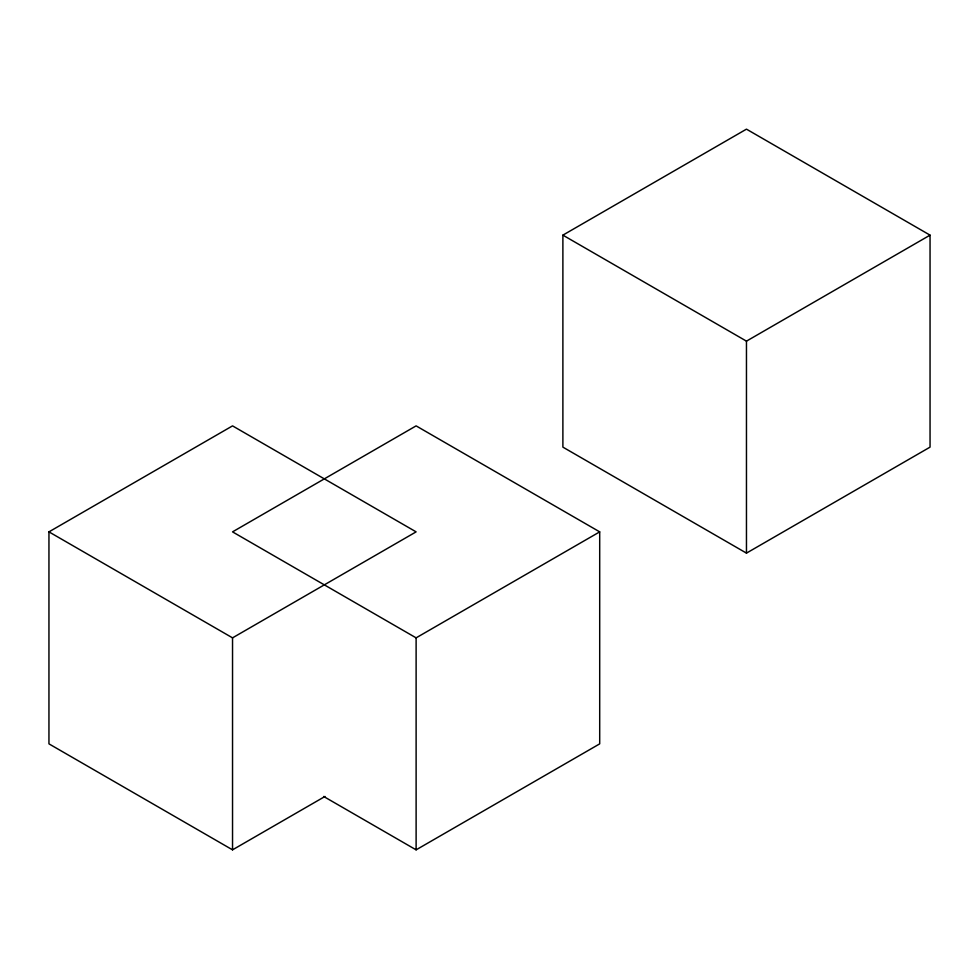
<?xml version="1.0" encoding="UTF-8"?>
<svg xmlns="http://www.w3.org/2000/svg" width="979" height="979" viewBox="0 0 979 979"><rect width="100%" height="100%" fill="white"/><g stroke="black" fill="none" stroke-linecap="round" stroke-linejoin="round"><path stroke-width="1.47" d="M48.95 531.866L232.537 425.877L416.112 531.866L232.537 637.855L48.95 531.866L48.95 743.856L232.537 849.845L324.979 796.465M562.888 235.144L746.463 129.155L930.05 235.144L930.05 447.134L746.463 553.123L562.888 447.134L562.888 235.144L746.463 341.145L930.05 235.144M599.699 531.866L416.112 425.877L232.537 531.866L416.112 637.855L599.699 531.866L599.699 743.856L416.112 849.845L323.657 796.465M746.463 341.145L746.463 553.123M416.112 637.855L416.112 849.845M232.537 637.855L232.537 849.845"/></g></svg>
